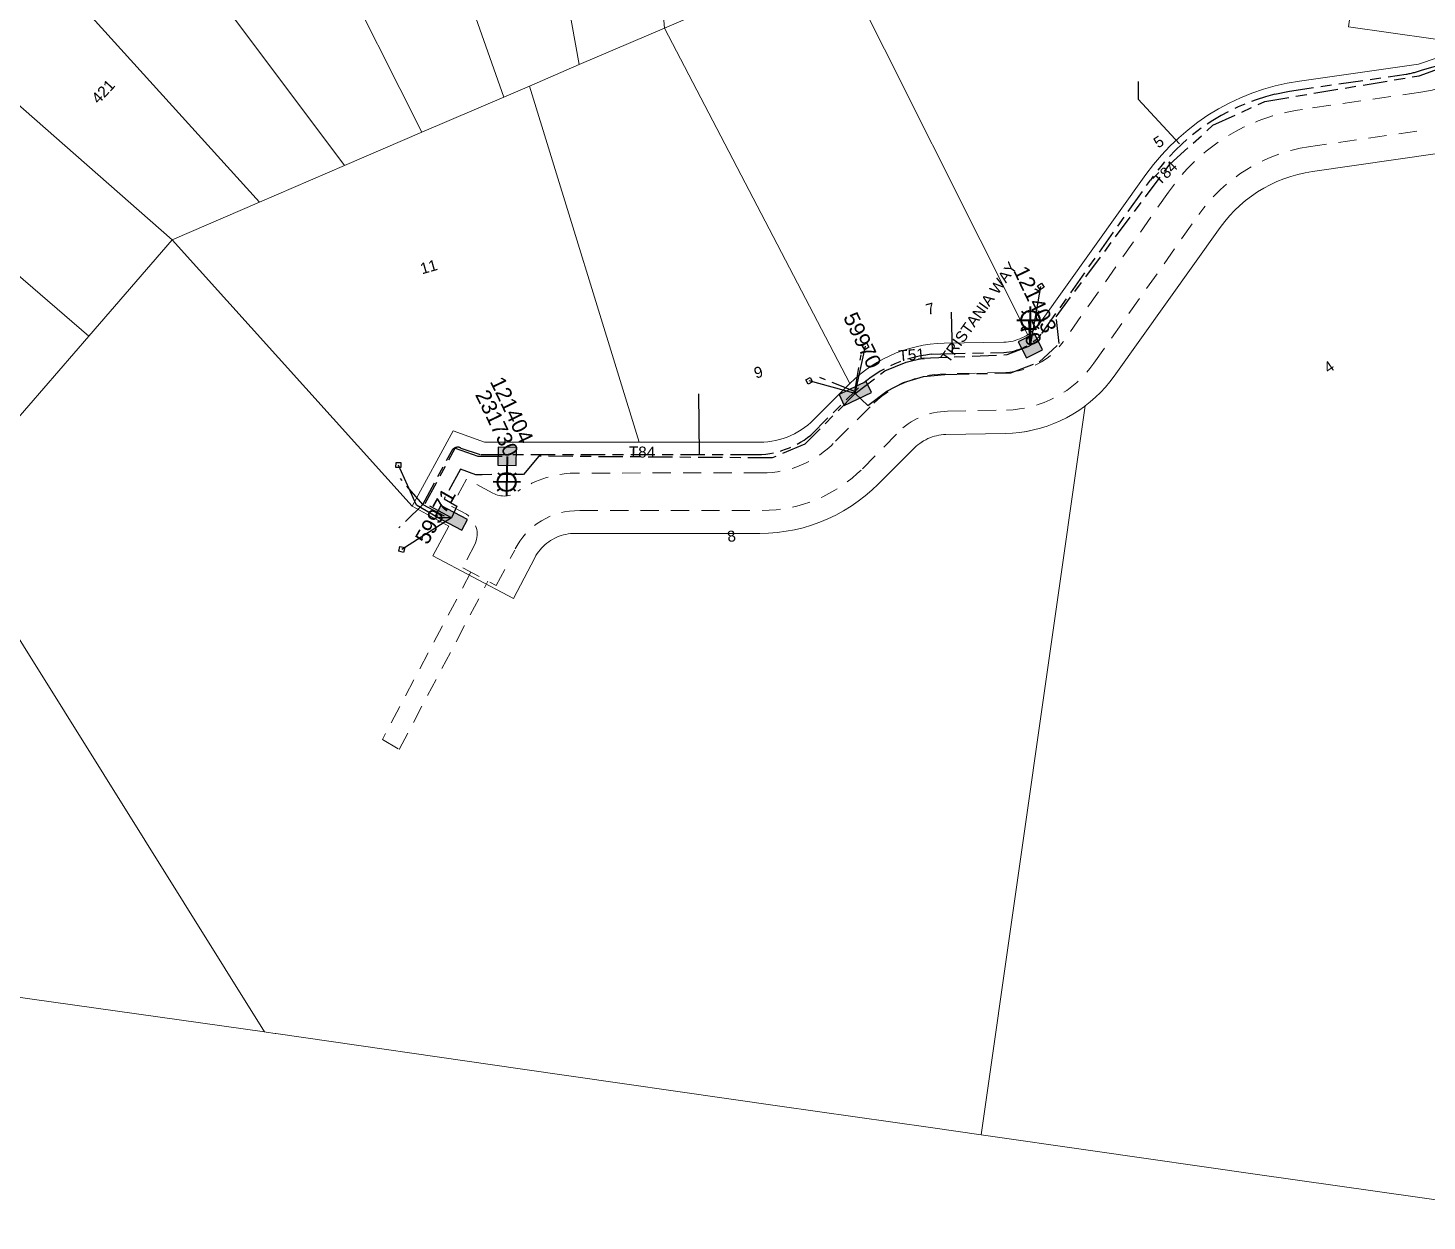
# Model space of a CAD drawing. Header units: metres. Extents: x 277939 to 278915, y 6271322 to 6272042.
# Drawn here: x 278322.4 to 278552.5, y 6271361.4 to 6271557.5 of the extents above; entities that cross this region are included whole.
import ezdxf
from ezdxf.enums import TextEntityAlignment as Align

# ---------------------------------------------------------------- set-up
doc = ezdxf.new("R2010")
doc.units = ezdxf.units.M
doc.linetypes.add('Cable Exist UG', pattern=[8.2, 4, -1.2, 1.8, -1.2])
doc.linetypes.add('Dash', pattern=[5, 3, -2])
doc.layers.get('0').update_dxf_attribs({"color": 6})
for name, color, linetype, lineweight in [('Cadastre Developer_SP_EXT', 9, 'Continuous', 5), ('Cadastre Land Parcels_SP_EXT', 9, 'Continuous', 5), ('Cadastre Roads_SP_EXT', 9, 'Continuous', 5)]:
    doc.layers.add(name, color=color, linetype=linetype, lineweight=lineweight)
for name, color, linetype in [('Duct_SP_EXT', 7, 'Continuous'), ('Equip_SP_SL_EXT', 7, 'Continuous'), ('Mains_LV_EXT', 7, 'Continuous'), ('Mains_LV_SL_EXT', 7, 'Continuous'), ('Services_SP_EXT', 7, 'Continuous'), ('SupportsUG_SP_LV_EXT', 7, 'Continuous'), ('SupportsUG_SP_LV_SL_EXT', 7, 'Continuous'), ('Trench_SP_EXT', 7, 'Continuous')]:
    doc.layers.add(name, color=color, linetype=linetype)
doc.styles.add('COLUMN_LABEL', font='arial.ttf')
doc.styles.add('iecARIAL', font='arial.ttf', dxfattribs={"height": 2})
doc.styles.add('POLE_LABEL', font='arial.ttf')
doc.styles.get("Standard").update_dxf_attribs({"font": 'arial.ttf'})

# ---------------------------------------------------------------- blocks, each defined once
blk = doc.blocks.new('COLUMN_EXT')
blk.add_hatch(color=256).paths.add_polyline_path([(-1.49, 1.48), (-1.49, -1.49), (1.48, -1.49), (1.48, 1.48)])
blk.add_lwpolyline([(-1.49, -1.49), (1.48, -1.49), (1.48, 1.48), (-1.49, 1.48)], close=True)
for tag, height, style, flags, p in [('ASSET_NUM', 2.5, 'COLUMN_LABEL', 8, (2, 2)), ('STRUCTURE_PLANT_NUMBER', 0.2, 'POLE_LABEL', 9, (1.81, 0.03)), ('STREET_CODE', 0.2, 'COLUMN_LABEL', 9, (1.81, -0.2))]:
    blk.add_attdef(tag, text='', height=height, dxfattribs=dict(style=style, flags=flags)).set_placement(p, align=Align.MIDDLE_LEFT)
at = {"flags": 1}
blk.add_attdef('Z', (1.81, -2.35), '', height=0.2, dxfattribs=at)
at = {"flags": 9}
for tag, p in [('COLUMN_TYPE', (1.81, -0.4)), ('OWNED_BY', (1.81, -0.6)), ('STATE', (1.81, -0.8)), ('USAGE', (1.81, -1)), ('STREETNAME', (1.81, -1.6)), ('SUBURB', (1.81, -1.8)), ('LEGEND', (1.81, -1.2)), ('LOCATION', (1.81, -1.4)), ('NOTES', (1.81, -2))]:
    blk.add_attdef(tag, text='', height=0.2, dxfattribs=at).set_placement(p, align=Align.MIDDLE_LEFT)
blk = doc.blocks.new('PILLAR_EXT')
blk.add_hatch(color=256).paths.add_polyline_path([(-2.475, 0.99), (-2.475, -0.99), (2.475, -0.99), (2.475, 0.99)])
blk.add_lwpolyline([(-2.475, -0.99), (2.475, -0.99), (2.475, 0.99), (-2.475, 0.99)], close=True)
at = {"style": 'iecARIAL', "flags": 8}
blk.add_attdef('ASSET_NUM', (1.5, 3.5), '', height=2.5, dxfattribs=at)
for tag, p, flags in [('OWNED_BY', (0, -0.2), 9), ('STATE', (0, -0.4), 9), ('SUPPORT_TYPE', (0, -0.6), 9), ('STREETNAME', (0, -1.8), 9), ('SUBURB', (0, -2), 1), ('USAGE', (0, -0.8), 9), ('LEGEND', (0, -1), 9), ('LOCATION', (0, -1.2), 9), ('NOTES', (0, -1.4), 9), ('PARENT', (0, -1.6), 9)]:
    blk.add_attdef(tag, p, '', height=0.2, dxfattribs=dict(flags=flags))
blk = doc.blocks.new('SL_LANTERN_EXT')
at = {"lineweight": 40}
for p, q in [((-1.46, 5.68), (-1.06, 5.28)), ((0, 1.97), (0, 6.47)), ((1.46, 5.68), (1.06, 5.28)), ((-2.25, 4.22), (2.25, 4.22)), ((-1.46, 2.76), (-1.06, 3.16)), ((0, 0), (0, 2.72)), ((1.46, 2.76), (1.06, 3.16))]:
    blk.add_line(p, q, dxfattribs=at)
blk.add_circle((0, 4.22), 1.5, dxfattribs=at)
at = {"style": 'iecARIAL', "flags": 8}
blk.add_attdef('ASSET_NUM', (1.5, 1.5), '', height=2.5, dxfattribs=at)
for tag, p, height, flags in [('OPERATING_VOLTAGE', (0.98, -1.65), 0.2, 9), ('ORIENTATION', (0.98, -1.85), 0.2, 9), ('OWNED_BY', (0.98, -2.05), 0.2, 9), ('STATE', (0.98, -2.25), 0.2, 9), ('CONSTRUCTED_VOLTAGE', (0.98, -0.65), 0.2, 9), ('CONTROL_TYPE', (0.98, -0.85), 0.2, 9), ('LANTERN_PURPOSE', (0.98, -1.05), 0.2, 9), ('LANTERN_TYPE', (0.98, -1.25), 0.2, 9), ('NO_PHASES', (0.98, -1.45), 0.2, 9), ('USAGE', (0.98, -2.45), 0.2, 9), ('LNUMBER', (2.18, -3.25), 2.5, 8), ('CEXIST', (0.98, -2.65), 0.2, 9), ('CNEW', (0.98, -2.85), 0.2, 9), ('CNUMBER', (0.98, -3.05), 0.2, 9), ('CREMOVE', (0.98, -3.25), 0.2, 9), ('CREPLACE', (0.98, -3.45), 0.2, 9), ('LKINGHEIGHT', (0.98, -3.65), 0.2, 9), ('LBRACKET', (0.98, -3.85), 0.2, 9), ('LBRACKETVOCAB', (0.98, -4.05), 0.2, 9), ('LCATEGORY', (0.98, -4.25), 0.2, 9), ('LCHARGE1', (0.98, -4.45), 0.2, 9), ('LCHARGE1PERCENT', (0.98, -4.65), 0.2, 9), ('LCHARGE2', (0.98, -4.85), 0.2, 9), ('LCHARGE2PERCENT', (0.98, -5.05), 0.2, 9), ('LCHARGE3', (0.98, -5.25), 0.2, 9), ('LCHARGE3PERCENT', (0.98, -5.45), 0.2, 9), ('LEXIST', (0.98, -5.65), 0.2, 9), ('LLAMP', (0.98, -5.85), 0.2, 9), ('LLAMPVOCAB', (0.98, -6.05), 0.2, 9), ('LMAST', (0.98, -6.25), 0.2, 9), ('LMASTVOCAB', (0.98, -6.45), 0.2, 9), ('LNEW', (0.98, -6.65), 0.2, 9), ('LANTNUMBER', (0.98, -6.85), 0.2, 9), ('STREETNAME', (0.98, -9.25), 0.2, 9), ('LOUTREACH', (0.98, -7.25), 0.2, 9), ('LOUTREACHVOCAB', (0.98, -7.45), 0.2, 9), ('LRATECODE', (0.98, -7.65), 0.2, 9), ('LREMOVE', (0.98, -7.85), 0.2, 9), ('LREPLACE', (0.98, -8.05), 0.2, 9), ('LTYPE', (0.98, -8.25), 0.2, 9), ('LTYPEVOCAB', (0.98, -8.45), 0.2, 9), ('LEGEND', (0.98, -8.65), 0.2, 9), ('LOCATION', (0.98, -8.85), 0.2, 9), ('NOTES', (0.98, -9.05), 0.2, 9), ('SUBURB', (0.98, -9.45), 0.2, 1)]:
    blk.add_attdef(tag, p, '', height=height, dxfattribs=dict(flags=flags))
blk = doc.blocks.new('CCP_EXT')
at = {"flags": 9}
blk.add_attdef('NOTES', text='', height=0.2, dxfattribs=at).set_placement((0, -2), align=Align.MIDDLE_LEFT)
blk.add_wipeout([(0, 0.57), (0.57, 0), (0, -0.57), (-0.57, 0)])
blk.add_lwpolyline([(-0.57, 0), (0, 0.57), (0.57, 0), (0, -0.57), (-0.57, 0)])
at = {"flags": 1}
blk.add_attdef('Z', (0, 0), '', height=0.2, dxfattribs=at)
at = {"flags": 9}
for tag, p in [('CCP_TYPE', (0, 0)), ('CONSTRUCTED_VOLTAGE', (0, -0.2)), ('OPERATING_VOLTAGE', (0, -0.6)), ('ORIENTATION', (0, -0.8)), ('OWNED_BY', (0, -1)), ('STATE', (0, -1.8)), ('NO_PHASES', (0, -0.4)), ('USAGE', (0, -1.2)), ('LEGEND', (0, -1.4)), ('LIFE_SUPPORT', (0, -1.6))]:
    blk.add_attdef(tag, text='', height=0.2, dxfattribs=at).set_placement(p, align=Align.MIDDLE_LEFT)

msp = doc.modelspace()

# ---------------------------------------------------------------- linework, layer by layer
at = {"layer": 'Cadastre Developer_SP_EXT', "linetype": 'Dash'}
for points in [[(278563.54, 6271554.98, -0.227753), (278551.47, 6271546.95)], [(278531.98, 6271544.14, 0.210494), (278509.94, 6271530.52)], [(278514.95, 6271526.87, -0.203545), (278532.96, 6271537.98)], [(278492.63, 6271505.92, -0.231622), (278483.2, 6271500.92)], [(278483.33, 6271494.73, 0.240254), (278497.69, 6271502.43)], [(278473.28, 6271500.68, 0.201486), (278460.9, 6271495.25)], [(278465.42, 6271490.97, -0.203696), (278473.63, 6271494.52)], [(278455.08, 6271489.46, -0.205922), (278443.14, 6271484.41)], [(278412.89, 6271484.36, 0.15464), (278403, 6271481.37)], [(278443.16, 6271478.22, 0.19951), (278459.63, 6271485.08)], [(278403, 6271481.37, -0.301329), (278398.87, 6271481.08)], [(278394.53, 6271477.59, -0.366185), (278395.96, 6271472.76)], [(278402.47, 6271471.72, -0.294617), (278413.15, 6271478.19)]]:
    msp.add_lwpolyline(points, format="xyb", dxfattribs=at)
for points in [[(278551.47, 6271546.95), (278531.98, 6271544.14)], [(278532.96, 6271537.98), (278552.47, 6271540.78)], [(278509.94, 6271530.52), (278492.63, 6271505.92)], [(278497.69, 6271502.43), (278514.95, 6271526.87)], [(278483.2, 6271500.92), (278473.28, 6271500.68)], [(278460.9, 6271495.25), (278455.08, 6271489.46)], [(278473.63, 6271494.52), (278483.33, 6271494.73)], [(278459.63, 6271485.08), (278465.42, 6271490.97)], [(278443.14, 6271484.41), (278412.89, 6271484.36)], [(278398.87, 6271481.08), (278394.53, 6271483.34), (278392.1, 6271478.89), (278394.53, 6271477.59)], [(278413.15, 6271478.19), (278443.16, 6271478.22)], [(278395.96, 6271472.76), (278393.95, 6271468.78), (278399.43, 6271465.87), (278402.47, 6271471.72)], [(278395.26, 6271468.08), (278380.7, 6271440.57), (278383.48, 6271438.96), (278398.07, 6271466.59)]]:
    msp.add_lwpolyline(points, dxfattribs=at)
at = {"layer": 'Cadastre Land Parcels_SP_EXT', "linetype": 'Continuous'}
for points in [[(278427.09, 6271557.51), (278421.04, 6271629.19), (278406.22, 6271627.26), (278399.72, 6271625.23), (278401.96, 6271613.25), (278413.08, 6271551.49), (278427.09, 6271557.51)], [(278404.91, 6271547.97), (278413.08, 6271551.49), (278401.96, 6271613.25), (278399.72, 6271625.23), (278375.06, 6271618.74), (278379.32, 6271606.76), (278400.66, 6271546.17), (278404.91, 6271547.97)], [(278400.66, 6271546.17), (278379.32, 6271606.76), (278375.06, 6271618.74), (278353.03, 6271608.59), (278358.17, 6271598.1), (278387.18, 6271540.37), (278400.66, 6271546.17)], [(278560.46, 6271554.77), (278564.98, 6271605.51), (278546.4, 6271606.17), (278539.54, 6271557.73), (278560.46, 6271554.77)], [(278387.18, 6271540.37), (278358.17, 6271598.1), (278349.08, 6271592.79), (278337.21, 6271584.68), (278374.49, 6271534.94), (278387.18, 6271540.37)], [(278374.49, 6271534.94), (278337.21, 6271584.68), (278335.11, 6271583.21), (278322.74, 6271572.61), (278321.8, 6271571.62), (278360.49, 6271528.91), (278374.49, 6271534.94)], [(278360.49, 6271528.91), (278321.8, 6271571.62), (278307.59, 6271556.5), (278346.17, 6271522.71), (278360.49, 6271528.91)], [(278457.56, 6271499.09), (278427.09, 6271557.51), (278413.08, 6271551.49), (278404.91, 6271547.97), (278422.93, 6271489.45), (278442.76, 6271489.45), (278443.41, 6271489.47), (278444.07, 6271489.52), (278444.72, 6271489.61), (278445.36, 6271489.73), (278446, 6271489.88), (278446.63, 6271490.07), (278447.25, 6271490.29), (278447.85, 6271490.54), (278448.44, 6271490.82), (278449.02, 6271491.13), (278449.58, 6271491.48), (278450.12, 6271491.85), (278450.64, 6271492.25), (278451.13, 6271492.67), (278451.61, 6271493.12), (278457.56, 6271499.09)], [(278346.17, 6271522.71), (278307.59, 6271556.5), (278293.6, 6271540.35), (278332.46, 6271506.85), (278346.17, 6271522.71)], [(278422.93, 6271489.45), (278404.91, 6271547.97), (278400.66, 6271546.17), (278387.18, 6271540.37), (278374.49, 6271534.94), (278360.49, 6271528.91), (278346.17, 6271522.71), (278385.59, 6271478.92), (278392.32, 6271491.31), (278397.49, 6271489.45), (278422.93, 6271489.45)], [(278332.46, 6271506.85), (278293.6, 6271540.35), (278279.47, 6271524), (278307.7, 6271478.36), (278332.46, 6271506.85)], [(278315.17, 6271466.31), (278291.17, 6271447.71), (278274.27, 6271448.35), (278253.49, 6271439.03), (278241.63, 6271425.28), (278229.74, 6271411.52), (278281.16, 6271403.92), (278310.87, 6271399.67), (278322.75, 6271397.97), (278361.33, 6271392.52), (278315.17, 6271466.31)]]:
    msp.add_lwpolyline(points, close=True, dxfattribs=at)
for points in [[(278441.19, 6271563.58), (278427.09, 6271557.51), (278457.56, 6271499.09), (278458.4, 6271499.88), (278459.27, 6271500.63), (278460.18, 6271501.34), (278461.12, 6271501.99), (278462.1, 6271502.6), (278463.1, 6271503.15), (278464.14, 6271503.66), (278465.2, 6271504.11), (278466.27, 6271504.51), (278467.37, 6271504.85), (278468.49, 6271505.13), (278469.62, 6271505.36), (278470.75, 6271505.53), (278471.9, 6271505.64), (278473.05, 6271505.69), (278482.86, 6271505.88), (278483.25, 6271505.9), (278483.63, 6271505.94), (278484.02, 6271506), (278484.4, 6271506.07), (278484.77, 6271506.17), (278485.14, 6271506.29), (278485.51, 6271506.42), (278485.86, 6271506.58), (278486.21, 6271506.75), (278486.55, 6271506.94), (278486.83, 6271507.11), (278486.83, 6271507.11), (278455.42, 6271569.7)], [(278455.42, 6271569.7), (278486.83, 6271507.11), (278486.88, 6271507.14), (278487.19, 6271507.37), (278487.5, 6271507.61), (278487.79, 6271507.86), (278488.07, 6271508.13), (278488.33, 6271508.41), (278488.58, 6271508.71), (278488.82, 6271509.02), (278506.26, 6271533.45), (278507.48, 6271535.06), (278508.79, 6271536.6), (278510.17, 6271538.08), (278511.64, 6271539.47), (278513.17, 6271540.79), (278514.78, 6271542.02), (278516.44, 6271543.16), (278518.17, 6271544.21), (278519.95, 6271545.16), (278521.78, 6271546.02), (278523.66, 6271546.78), (278525.57, 6271547.44), (278527.51, 6271547.99), (278529.49, 6271548.44), (278531.48, 6271548.78), (278551.07, 6271551.58), (278560.46, 6271554.77), (278539.54, 6271557.73)], [(278554.6, 6271536.93), (278533.61, 6271533.93), (278532.42, 6271533.73), (278531.23, 6271533.46), (278530.07, 6271533.13), (278528.92, 6271532.73), (278527.79, 6271532.28), (278526.7, 6271531.76), (278525.63, 6271531.19), (278524.59, 6271530.56), (278523.59, 6271529.87), (278522.63, 6271529.14), (278521.7, 6271528.35), (278520.83, 6271527.51), (278519.99, 6271526.63), (278519.21, 6271525.7), (278518.48, 6271524.73), (278501.03, 6271500.3), (278500.33, 6271499.37), (278499.59, 6271498.48), (278498.79, 6271497.63), (278497.96, 6271496.82), (278497.08, 6271496.05), (278496.25, 6271495.4), (278479.16, 6271375.61), (278497.5, 6271372.98), (278524.23, 6271369.16), (278551.3, 6271365.29), (278578.19, 6271361.44)], [(278315.17, 6271466.31), (278361.33, 6271392.52), (278361.6, 6271392.48), (278363.06, 6271392.28), (278363.18, 6271392.26), (278403.37, 6271386.44), (278446.06, 6271380.34), (278470.82, 6271376.8), (278479.16, 6271375.61), (278496.25, 6271495.4), (278496.16, 6271495.33), (278495.21, 6271494.66), (278494.23, 6271494.04), (278493.21, 6271493.47), (278492.17, 6271492.96), (278491.1, 6271492.5), (278490.01, 6271492.09), (278488.9, 6271491.74), (278487.77, 6271491.46), (278486.63, 6271491.22), (278485.48, 6271491.05), (278484.32, 6271490.94), (278483.16, 6271490.88), (278473.35, 6271490.69), (278472.97, 6271490.68), (278472.58, 6271490.64), (278472.21, 6271490.58), (278471.83, 6271490.51), (278471.46, 6271490.41), (278471.09, 6271490.3), (278470.73, 6271490.17), (278470.38, 6271490.02), (278470.04, 6271489.85), (278469.7, 6271489.66), (278469.37, 6271489.46), (278469.06, 6271489.24), (278468.76, 6271489.01), (278468.47, 6271488.76), (278468.19, 6271488.49), (278462.23, 6271482.53), (278461.19, 6271481.54), (278460.09, 6271480.6), (278458.95, 6271479.72), (278457.76, 6271478.9), (278456.53, 6271478.15), (278455.27, 6271477.46), (278453.97, 6271476.84), (278452.63, 6271476.29), (278451.28, 6271475.8), (278449.89, 6271475.39), (278448.49, 6271475.06), (278447.07, 6271474.79), (278445.64, 6271474.6), (278444.21, 6271474.49), (278442.76, 6271474.45), (278412.41, 6271474.45), (278412.02, 6271474.44), (278411.63, 6271474.41), (278411.25, 6271474.36), (278410.87, 6271474.29), (278410.49, 6271474.2), (278410.12, 6271474.09), (278409.75, 6271473.97), (278409.39, 6271473.82), (278409.04, 6271473.65), (278408.7, 6271473.47), (278408.37, 6271473.27), (278408.05, 6271473.05), (278407.74, 6271472.82), (278407.44, 6271472.57), (278407.16, 6271472.31), (278406.89, 6271472.03), (278406.63, 6271471.74), (278406.39, 6271471.43), (278406.17, 6271471.12), (278405.96, 6271470.79), (278405.77, 6271470.45), (278402.25, 6271463.77), (278388.98, 6271470.78), (278388.98, 6271470.78), (278391.62, 6271475.63), (278385.59, 6271478.92), (278346.17, 6271522.71), (278332.46, 6271506.85), (278307.7, 6271478.36)]]:
    msp.add_lwpolyline(points, dxfattribs=at)
at = {"layer": 'Duct_SP_EXT', "linetype": 'Continuous'}
for points in [[(278504.96, 6271548.72), (278504.96, 6271545.8), (278511.76, 6271538.45)], [(278474.24, 6271510.83), (278474.37, 6271504.2)], [(278432.68, 6271497.41), (278432.79, 6271487.44)]]:
    msp.add_lwpolyline(points, dxfattribs=at)
at = {"layer": 'Mains_LV_EXT', "linetype": 'Cable Exist UG'}
msp.add_lwpolyline([(278458.45, 6271497.44), (278450.18, 6271489.11), (278444.82, 6271486.85), (278406.41, 6271487.13), (278403.92, 6271484.12), (278397.11, 6271484.1), (278396.07, 6271484.1), (278393.55, 6271485), (278390.86, 6271480.13), (278392.94, 6271478.9), (278392.05, 6271477.03)], dxfattribs=at)
at = {"layer": 'Mains_LV_SL_EXT', "linetype": 'Cable Exist UG'}
msp.add_lwpolyline([(278392.05, 6271477.03), (278387.76, 6271479.34), (278392.7, 6271488.48), (278396.41, 6271487.16), (278401.22, 6271487.11)], dxfattribs=at)
at = {"layer": 'Trench_SP_EXT', "linetype": 'Cable Exist UG'}
for points in [[(278549.03, 6271549.92, 0.040726), (278551.75, 6271550.63)], [(278506.98, 6271532.5, -0.183002), (278527.44, 6271546.64)], [(278482.9, 6271504.18, 0.203587), (278489.14, 6271507.3)], [(278441.01, 6271487.44, 0.192596), (278451.13, 6271490.61)], [(278392.05, 6271487.91, -0.446339), (278393.62, 6271488.48)]]:
    msp.add_lwpolyline(points, format="xyb", dxfattribs=at)
for points in [[(278551.75, 6271550.63), (278558.11, 6271552.44)], [(278527.44, 6271546.64), (278529.85, 6271547.15), (278549.03, 6271549.92)], [(278487.18, 6271505.58), (278486.94, 6271511.12)], [(278470.96, 6271503.88), (278472.52, 6271503.97), (278482.9, 6271504.18)], [(278393.62, 6271488.48), (278396.81, 6271487.41)], [(278387.36, 6271479.22), (278392.05, 6271487.91)], [(278396.93, 6271487.4), (278441.01, 6271487.44)], [(278387.36, 6271479.22), (278383.67, 6271483.46)], [(278387.36, 6271479.22), (278383.43, 6271475.36)], [(278387.36, 6271479.22), (278391.81, 6271476.82)]]:
    msp.add_lwpolyline(points, dxfattribs=at)

# ---------------------------------------------------------------- block references
at = {"layer": 'Equip_SP_SL_EXT'}
ref = msp.add_blockref('SL_LANTERN_EXT', (278487.26, 6271505.29), dxfattribs=at)
ref.add_attrib('ASSET_NUM', '121403', dxfattribs={"layer": '0', "height": 2.5, "rotation": 295.5801, "style": 'iecARIAL'}).set_placement((278488.76, 6271506.79), align=Align.BOTTOM_RIGHT)
ref = msp.add_blockref('SL_LANTERN_EXT', (278401.22, 6271487.11), dxfattribs=dict(at, rotation=178.9782681700275))
ref.add_attrib('ASSET_NUM', '121404', dxfattribs={"layer": '0', "height": 2.5, "rotation": 295.7198, "style": 'iecARIAL'}).set_placement((278402.72, 6271488.61), align=Align.BOTTOM_RIGHT)
at = {"layer": 'SupportsUG_SP_LV_EXT'}
ref = msp.add_blockref('PILLAR_EXT', (278458.45, 6271497.44), dxfattribs=dict(at, rotation=205.6836127314389))
ref.add_attrib('ASSET_NUM', '59970', dxfattribs={"layer": '0', "height": 2.5, "rotation": 295.7198, "style": 'iecARIAL'}).set_placement((278459.95, 6271500.94), align=Align.BOTTOM_RIGHT)
ref = msp.add_blockref('PILLAR_EXT', (278392.05, 6271477.03), dxfattribs=dict(at, rotation=332.2951533014033))
ref.add_attrib('ASSET_NUM', '59971', dxfattribs={"layer": '0', "height": 2.5, "rotation": 60.5338, "style": 'iecARIAL'}).set_placement((278393.55, 6271480.53), align=Align.BOTTOM_RIGHT)
at = {"layer": 'SupportsUG_SP_LV_SL_EXT'}
ref = msp.add_blockref('COLUMN_EXT', (278487.26, 6271505.29), dxfattribs=dict(at, rotation=206.7476408298381))
ref.add_attrib('ASSET_NUM', '70', dxfattribs={"layer": '0', "height": 2.5, "rotation": 295.5801, "style": 'COLUMN_LABEL'}).set_placement((278489.26, 6271506.04), align=Align.TOP_RIGHT)
ref = msp.add_blockref('COLUMN_EXT', (278401.22, 6271487.11), dxfattribs=dict(at, rotation=178.9782681700275))
ref.add_attrib('ASSET_NUM', '231730', dxfattribs={"layer": '0', "height": 2.5, "rotation": 295.7198, "style": 'COLUMN_LABEL'}).set_placement((278403.22, 6271487.86), align=Align.TOP_RIGHT)

# ---------------------------------------------------------------- texts
at = {"layer": 'Cadastre Land Parcels_SP_EXT'}
for s, rotation, p in [('421', 46.65, (278334.01, 6271544.93)), ('5', 33.07, (278508.25, 6271537.68)), ('11', 15.91, (278387.22, 6271517.02)), ('7', 15.49, (278470.36, 6271510.32)), ('9', 15.7, (278442.1, 6271499.88)), ('4', 34.81, (278536.27, 6271500.69)), ('8', 8.635, (278437.54, 6271473))]:
    msp.add_text(s, height=1.8, rotation=rotation, dxfattribs=at).set_placement(p)
at = {"layer": 'Cadastre Roads_SP_EXT'}
msp.add_text('TRISTANIA WAY', height=1.8, rotation=54.4422, dxfattribs=at).set_placement((278473.82, 6271502.31))
at = {"layer": 'Mains_LV_EXT'}
for s, rotation, p in [('T84', 44.7938, (278508.53, 6271531.52)), ('T51', 4.8126, (278465.65, 6271502.73)), ('T84', 358.9849, (278421.21, 6271486.96))]:
    msp.add_text(s, height=1.8, rotation=rotation, dxfattribs=at).set_placement(p)

# ---------------------------------------------------------------- next in the draw order: block references
at = {"layer": 'Services_SP_EXT'}
for p, rotation in [((278488.96, 6271515.03), 79.05980872533117), ((278460.15, 6271505.2), 76.53879442675554), ((278450.9, 6271499.54), 163.2638456686563), ((278383.35, 6271485.69), 133.923040762734), ((278383.9, 6271471.82), 211.4401287936865)]:
    msp.add_blockref('CCP_EXT', p, dxfattribs=dict(at, rotation=rotation))

# ---------------------------------------------------------------- next in the draw order: linework, layer by layer
at = {"layer": 'Cadastre Roads_SP_EXT', "linetype": 'Continuous'}
msp.add_lwpolyline([(278560.46, 6271554.77), (278551.07, 6271551.58), (278531.48, 6271548.78), (278529.49, 6271548.44), (278527.51, 6271547.99), (278525.57, 6271547.44), (278523.66, 6271546.78), (278521.78, 6271546.02), (278519.95, 6271545.16), (278518.17, 6271544.21), (278516.44, 6271543.16), (278514.78, 6271542.02), (278513.17, 6271540.79), (278511.64, 6271539.47), (278510.17, 6271538.08), (278508.79, 6271536.6), (278507.48, 6271535.06), (278506.26, 6271533.45), (278488.82, 6271509.02), (278488.58, 6271508.71), (278488.33, 6271508.41), (278488.07, 6271508.13), (278487.79, 6271507.86), (278487.5, 6271507.61), (278487.19, 6271507.37), (278486.88, 6271507.14), (278486.83, 6271507.11), (278486.55, 6271506.94), (278486.21, 6271506.75), (278485.86, 6271506.58), (278485.51, 6271506.42), (278485.14, 6271506.29), (278484.77, 6271506.17), (278484.4, 6271506.07), (278484.02, 6271506), (278483.63, 6271505.94), (278483.25, 6271505.9), (278482.86, 6271505.88), (278473.05, 6271505.69), (278471.9, 6271505.64), (278470.75, 6271505.53), (278469.62, 6271505.36), (278468.49, 6271505.13), (278467.37, 6271504.85), (278466.27, 6271504.51), (278465.2, 6271504.11), (278464.14, 6271503.66), (278463.1, 6271503.15), (278462.1, 6271502.6), (278461.12, 6271501.99), (278460.18, 6271501.34), (278459.27, 6271500.63), (278458.4, 6271499.88), (278457.56, 6271499.09), (278451.61, 6271493.12), (278451.13, 6271492.67), (278450.64, 6271492.25), (278450.12, 6271491.85), (278449.58, 6271491.48), (278449.02, 6271491.13), (278448.44, 6271490.82), (278447.85, 6271490.54), (278447.25, 6271490.29), (278446.63, 6271490.07), (278446, 6271489.88), (278445.36, 6271489.73), (278444.72, 6271489.61), (278444.07, 6271489.52), (278443.41, 6271489.47), (278442.76, 6271489.45), (278422.93, 6271489.45), (278397.49, 6271489.45), (278392.32, 6271491.31), (278385.59, 6271478.92), (278391.62, 6271475.63), (278388.98, 6271470.78), (278402.25, 6271463.77), (278405.77, 6271470.45), (278405.96, 6271470.79), (278406.17, 6271471.12), (278406.39, 6271471.43), (278406.63, 6271471.74), (278406.89, 6271472.03), (278407.16, 6271472.31), (278407.44, 6271472.57), (278407.74, 6271472.82), (278408.05, 6271473.05), (278408.37, 6271473.27), (278408.7, 6271473.47), (278409.04, 6271473.65), (278409.39, 6271473.82), (278409.75, 6271473.97), (278410.12, 6271474.09), (278410.49, 6271474.2), (278410.87, 6271474.29), (278411.25, 6271474.36), (278411.63, 6271474.41), (278412.02, 6271474.44), (278412.41, 6271474.45), (278442.76, 6271474.45), (278444.21, 6271474.49), (278445.64, 6271474.61), (278447.07, 6271474.79), (278448.49, 6271475.06), (278449.89, 6271475.39), (278451.28, 6271475.8), (278452.63, 6271476.29), (278453.97, 6271476.84), (278455.27, 6271477.46), (278456.53, 6271478.15), (278457.76, 6271478.9), (278458.95, 6271479.72), (278460.09, 6271480.6), (278461.19, 6271481.54), (278462.23, 6271482.53), (278468.19, 6271488.49), (278468.47, 6271488.76), (278468.76, 6271489.01), (278469.06, 6271489.24), (278469.38, 6271489.46), (278469.7, 6271489.66), (278470.04, 6271489.85), (278470.38, 6271490.02), (278470.73, 6271490.17), (278471.09, 6271490.3), (278471.46, 6271490.41), (278471.83, 6271490.51), (278472.2, 6271490.58), (278472.58, 6271490.64), (278472.97, 6271490.68), (278473.35, 6271490.69), (278483.16, 6271490.88), (278484.33, 6271490.94), (278485.48, 6271491.05), (278486.64, 6271491.22), (278487.77, 6271491.46), (278488.9, 6271491.75), (278490.01, 6271492.09), (278491.1, 6271492.5), (278492.17, 6271492.96), (278493.21, 6271493.47), (278494.23, 6271494.04), (278495.21, 6271494.66), (278496.16, 6271495.33), (278496.25, 6271495.4), (278497.08, 6271496.05), (278497.96, 6271496.82), (278498.79, 6271497.63), (278499.59, 6271498.48), (278500.33, 6271499.37), (278501.03, 6271500.3), (278518.48, 6271524.73), (278519.21, 6271525.7), (278519.99, 6271526.63), (278520.83, 6271527.51), (278521.7, 6271528.35), (278522.63, 6271529.14), (278523.59, 6271529.87), (278524.59, 6271530.56), (278525.63, 6271531.19), (278526.7, 6271531.76), (278527.79, 6271532.28), (278528.92, 6271532.73), (278530.07, 6271533.13), (278531.23, 6271533.46), (278532.42, 6271533.73), (278533.61, 6271533.93), (278554.6, 6271536.93)], dxfattribs=at)
at = {"layer": 'Mains_LV_EXT', "linetype": 'Cable Exist UG'}
for points in [[(278458.45, 6271497.44), (278460.53, 6271495.45), (278463.67, 6271497.83), (278466.37, 6271499.26), (278469.67, 6271500.23), (278473.19, 6271500.56), (278484.02, 6271500.86), (278488.71, 6271502.6), (278491.99, 6271505.64), (278491.47, 6271510.05), (278510.16, 6271535.12), (278517.27, 6271541.53), (278525.78, 6271545.45), (278551.18, 6271549.66), (278558.18, 6271552.18)], [(278458.45, 6271497.44), (278463.33, 6271501.16), (278466.83, 6271502.6), (278469.5, 6271503.24), (278483.42, 6271503.84), (278487.26, 6271505.29)]]:
    msp.add_lwpolyline(points, dxfattribs=at)
at = {"layer": 'Services_SP_EXT'}
for points in [[(278487.26, 6271505.29), (278488.96, 6271515.03)], [(278458.45, 6271497.44), (278460.15, 6271505.2)], [(278458.45, 6271497.44), (278450.9, 6271499.54)], [(278392.05, 6271477.03), (278389.77, 6271477.01), (278389.77, 6271477.06), (278386.3, 6271479.09), (278383.35, 6271485.69)], [(278392.05, 6271477.03), (278383.9, 6271471.82)]]:
    msp.add_lwpolyline(points, dxfattribs=at)
at = {"layer": 'Trench_SP_EXT', "linetype": 'Cable Exist UG'}
for points in [[(278489.14, 6271507.3), (278506.98, 6271532.5)], [(278458.38, 6271497.79), (278459.41, 6271503.77)], [(278458.38, 6271497.79), (278452.62, 6271500.08)], [(278451.13, 6271490.61), (278458.38, 6271497.79)]]:
    msp.add_lwpolyline(points, dxfattribs=at)
msp.add_lwpolyline([(278458.38, 6271497.79, -0.173903), (278470.96, 6271503.88)], format="xyb", dxfattribs=at)

doc.saveas('drawing.dxf')
